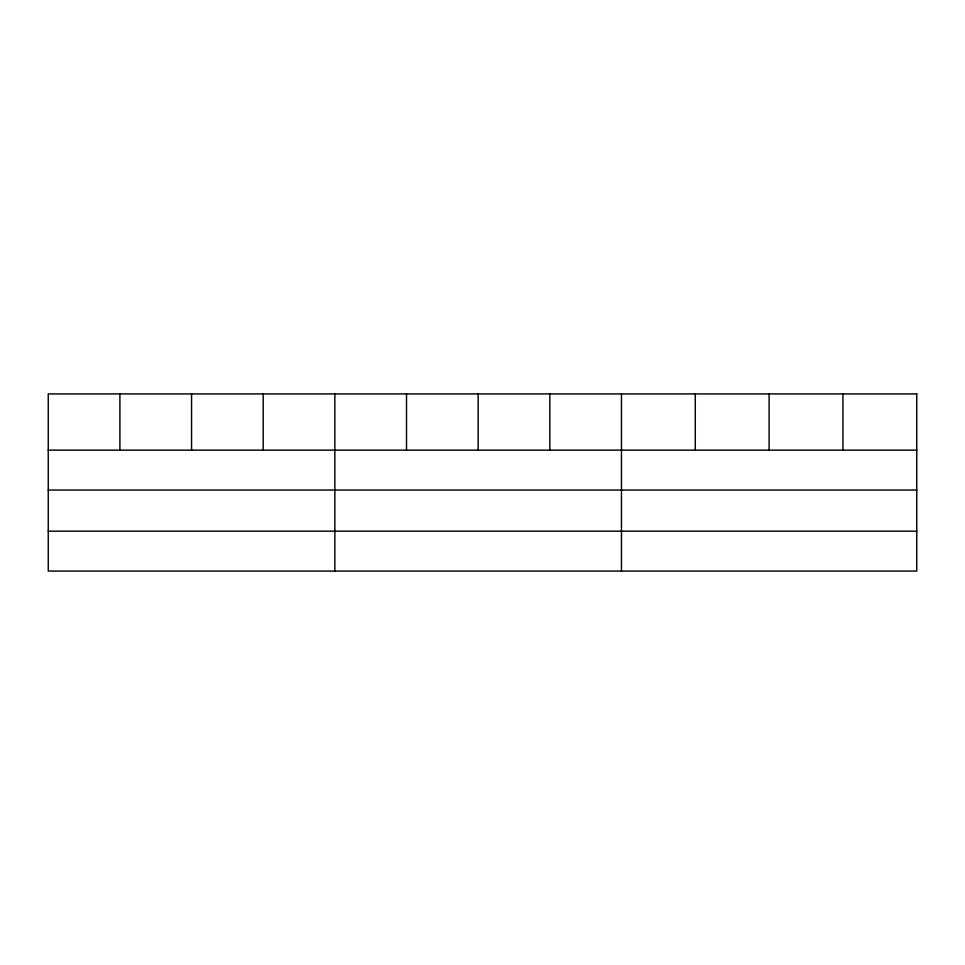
<?xml version="1.0" encoding="UTF-8"?>
<svg xmlns="http://www.w3.org/2000/svg" width="965" height="965" viewBox="0 0 965 965"><rect width="100%" height="100%" fill="white"/><g stroke="black" fill="none" stroke-linecap="round" stroke-linejoin="round"><path stroke-width="1.45" d="M48.25 450.136L916.75 450.136M48.25 490.051L916.75 490.051M48.25 531.172L916.75 531.172M842.928 393.925L842.928 450.136M769.105 393.925L769.105 450.136M695.283 393.925L695.283 450.136M621.46 393.925L621.46 571.075M549.809 393.925L549.809 450.136M478.157 393.925L478.157 450.136M406.506 393.925L406.506 450.136M334.855 393.925L334.855 571.075M263.204 393.925L263.204 450.136M191.553 393.925L191.553 450.136M119.901 393.925L119.901 450.136M916.75 393.925L48.25 393.925L48.25 571.075L916.75 571.075L916.75 393.925"/></g></svg>
